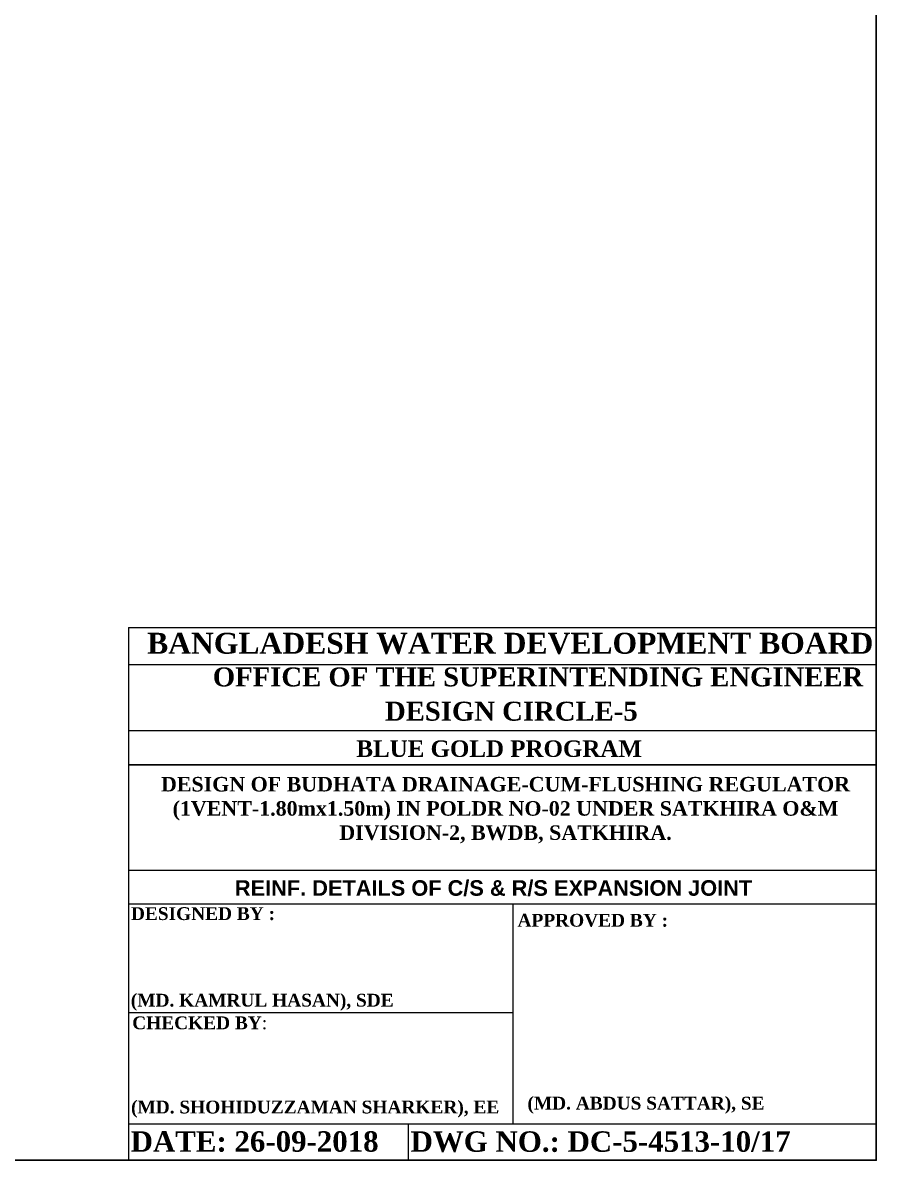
# Model space of a CAD drawing. Extents: x -298162 to 1078160, y -513173 to -216568.
# Drawn here: x 413590 to 421340, y -459484 to -449146 of the extents above; entities that cross this region are included whole.
import ezdxf

# ---------------------------------------------------------------- set-up
doc = ezdxf.new("R2010")
doc.units = 0
doc.header["$MEASUREMENT"] = 0
doc.layers.get('0').update_dxf_attribs({"linetype": 'CONTINUOUS'})
doc.layers.add('Left Bank Profile', color=7, linetype='CONTINUOUS', lineweight=25)
doc.layers.add('LINE', color=7, linetype='CONTINUOUS')
doc.styles.get("Standard").update_dxf_attribs({"font": 'times.ttf', "height": 250})

msp = doc.modelspace()

# ---------------------------------------------------------------- linework, layer by layer
at = {"color": 0, "lineweight": 13}
for p, q in [((414549.98, -454641.494), (421340.334, -454641.494)), ((414549.98, -454641.494), (414549.98, -459483.588)), ((414549.98, -454978.296), (421340.334, -454978.296)), ((414549.98, -455579.113), (421340.334, -455579.113)), ((414549.98, -456848.126), (421340.334, -456848.126)), ((414549.98, -457153.3), (421340.334, -457153.3)), ((418043.512, -459152.675), (418043.512, -457153.3)), ((418043.512, -459152.675), (418043.512, -457656.584)), ((418043.512, -459152.675), (418043.512, -457656.584)), ((418043.512, -459152.675), (418043.512, -457656.584)), ((414549.98, -458141.55), (418047.537, -458141.55)), ((414549.98, -459152.675), (421253.196, -459152.675)), ((415069.091, -459152.675), (421340.334, -459152.675)), ((415069.091, -459152.675), (421253.196, -459152.675)), ((415069.091, -459152.675), (421253.196, -459152.675)), ((417088.738, -459152.675), (417088.738, -459483.588)), ((414549.98, -459483.588), (421340.334, -459483.588))]:
    msp.add_line(p, q, dxfattribs=at)
at = {"layer": 'Left Bank Profile', "color": 0}
msp.add_lwpolyline([(421340.334, -455536.764), (421340.334, -457042.53)], dxfattribs=at)
at = {"layer": 'LINE', "color": 0}
msp.add_line((414554.836, -455890.261), (421340.334, -455890.261), dxfattribs=at)
msp.add_lwpolyline([(392878.688, -459483.588), (421340.334, -459483.588), (421340.334, -439357.138), (392878.688, -439357.138)], close=True, dxfattribs=at)

# ---------------------------------------------------------------- texts
at = {"color": 0, "lineweight": 13}
for s, insert, char_height, width, attachment_point in [('{\\fTimes New Roman|b1|i0|c0|p18;BANGLADESH WATER DEVELOPMENT BOARD}', (414718.999, -454690.17), 190.03484, 6825.98959, 1), ('{\\fTimes New Roman|b1|i0|c0|p18;OFFICE OF THE SUPERINTENDING ENGINEER}', (415315.763, -455004.838), 172.5, 6807.78695, 1), ('{\\fTimes New Roman|b1|i0|c0|p18;DESIGN CIRCLE-5}', (416879.163, -455316.359), 172.5, 6807.78695, 1), ('{\\fTimes New Roman|b1|i0|c0|p18;BLUE GOLD PROGRAM}', (416619.515, -455668.121), 150, 5799.22592, 1), ('\\pt1056;{\\fTimes New Roman|b1|i0|c0|p18;DESIGN OF BUDHATA DRAINAGE-CUM-FLUSHING REGULATOR (1VENT-1.80mx1.50m) IN POLDR NO-02 UNDER SATKHIRA O&M DIVISION-2, BWDB, SATKHIRA.}', (417973.791, -456301.836), 131.97492, 6749.92619, 5)]:
    msp.add_mtext(s, dxfattribs=dict(at, insert=insert, char_height=char_height, width=width, attachment_point=attachment_point))
at = {"color": 0, "lineweight": 13, "attachment_point": 1}
for s, insert, char_height in [('{\\fTimes New Roman|b1|i0|c0|p18;DESIGNED BY :}', (414571.988, -457184.033), 116.34786), ('{\\fTimes New Roman|b1|i0|c0|p18;APPROVED BY :}', (418082.867, -457244.567), 116.34786), ('{\\fTimes New Roman|b1|i0|c0|p18;(MD. KAMRUL HASAN), SDE}', (414570.925, -457970.912), 116.34786), ('{\\fTimes New Roman|b1|i0|c0|p18;CHECKED BY\\fTimes New Roman|b0|i0|c0|p18;:\\fTimes New Roman|b1|i0|c0|p18;}', (414583.803, -458176.595), 116.347859), ('{\\fTimes New Roman|b1|i0|c0|p18;(MD. SHOHIDUZZAMAN SHARKER), EE}', (414573.019, -458941.895), 116.34786), ('{\\fTimes New Roman|b1|i0|c0|p18;(MD. ABDUS SATTAR), SE}', (418172.915, -458906.627), 116.34786), ('{\\fTimes New Roman|b1|i0|c0|p18;DATE: 26-09-2018}', (414569.71, -459220.126), 185.69118), ('{\\fTimes New Roman|b1|i0|c0|p18;DWG NO.: DC-5-4513-10/17}', (417111.854, -459220.856), 185.69118)]:
    msp.add_mtext(s, dxfattribs=dict(at, insert=insert, char_height=char_height))
at = {"layer": 'Left Bank Profile', "color": 0, "insert": (417864.983, -457084.11), "char_height": 141.4276, "width": 7478.10581, "attachment_point": 8}
msp.add_mtext('{\\fArial|b1|i0|c0|p34;REINF. DETAILS OF C/S & R/S EXPANSION JOINT}', dxfattribs=at)

doc.saveas('drawing.dxf')
